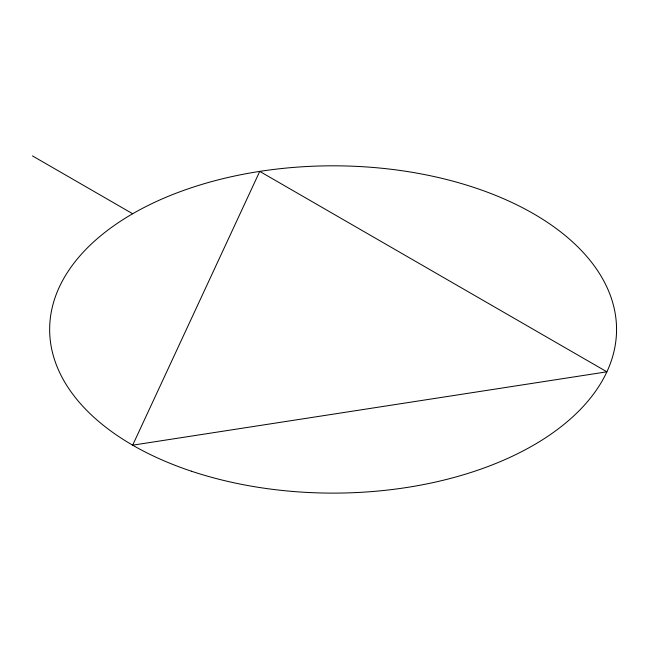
<?xml version="1.0" encoding="UTF-8"?>
<svg xmlns="http://www.w3.org/2000/svg" width="649" height="649" viewBox="0 0 649 649"><rect width="100%" height="100%" fill="white"/><g stroke="black" fill="none" stroke-linecap="round" stroke-linejoin="round"><path stroke-width="0.97" d="M32.45 155.89L132.664 213.748M259.738 171.393L132.664 445.182L606.888 371.82L259.738 171.393M191.374 471.19A283.451 163.653 0 0 0 616.55 329.465A283.451 163.653 0 0 0 191.374 187.739A283.451 163.653 0 0 0 191.374 471.19"/></g></svg>
